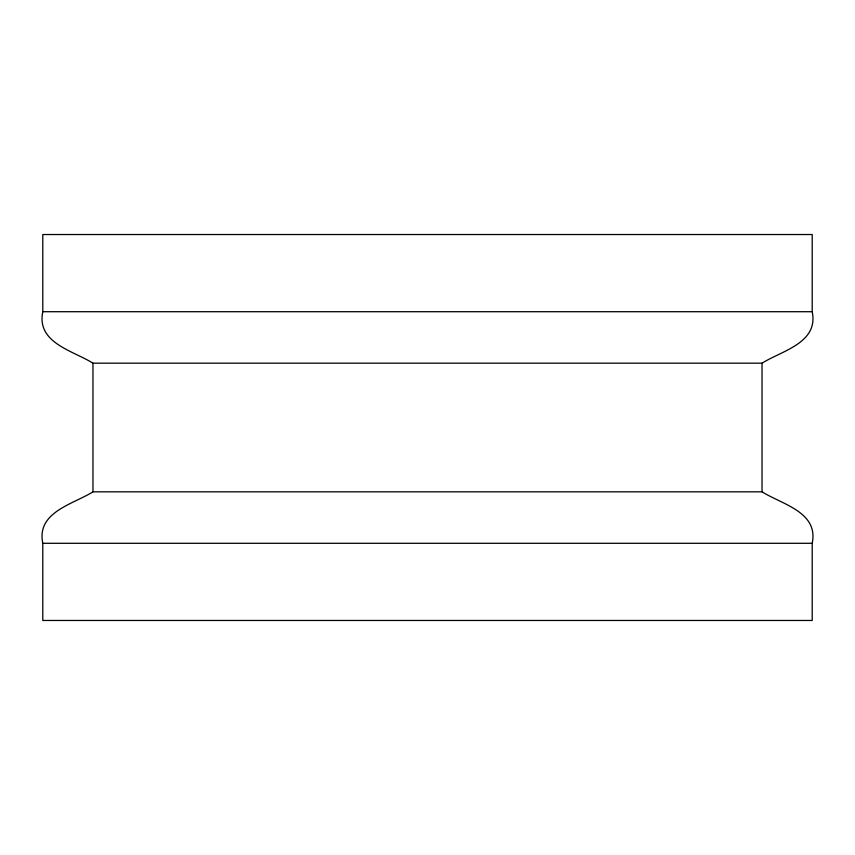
<?xml version="1.0" encoding="UTF-8"?>
<svg xmlns="http://www.w3.org/2000/svg" width="855" height="855" viewBox="0 0 855 855"><rect width="100%" height="100%" fill="white"/><g stroke="black" fill="none" stroke-linecap="round" stroke-linejoin="round"><path stroke-width="1.28" d="M42.793 311.712C36.231 342.919 73.113 350.71 92.971 363.172L762.029 363.172C781.887 350.71 818.769 342.919 812.207 311.712L812.207 234.527L42.793 234.527L42.793 311.712L812.207 311.712M812.207 543.288C818.769 512.081 781.887 504.29 762.029 491.828L92.971 491.828C73.113 504.29 36.231 512.081 42.793 543.288L42.793 620.473L812.207 620.473L812.207 543.288L42.793 543.288M762.029 363.172L762.029 491.828M92.971 363.172L92.971 491.828"/></g></svg>
